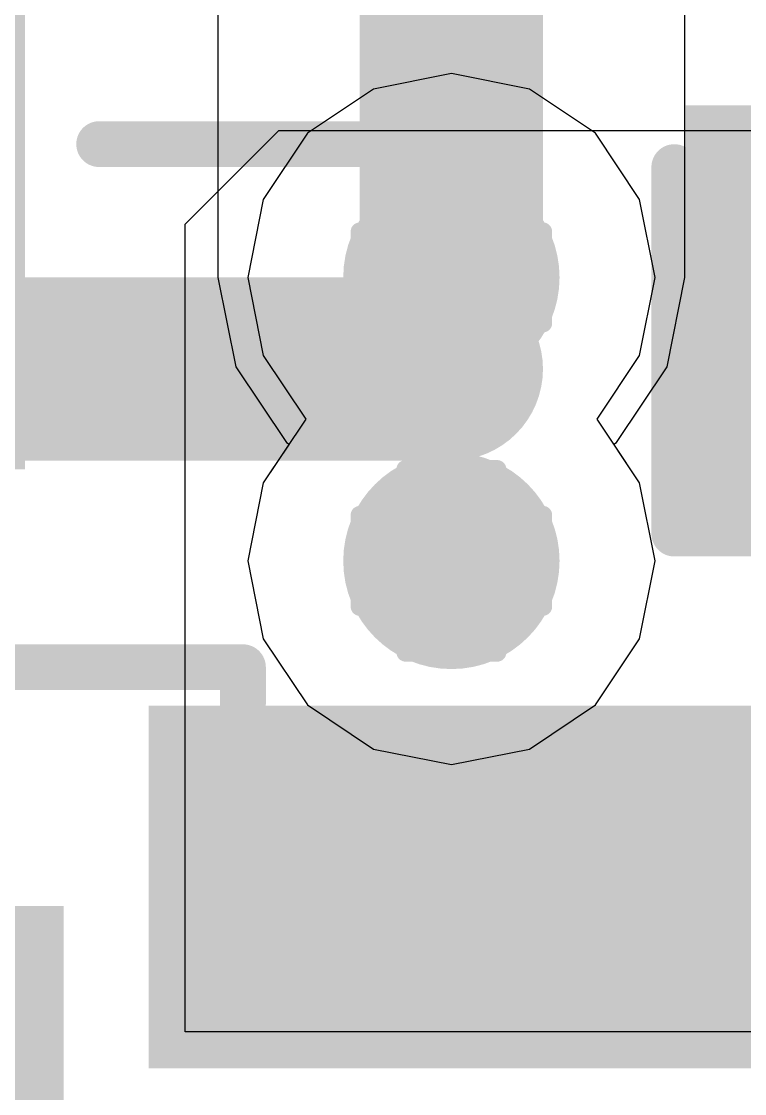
# Model space of a CAD drawing. Header units: inches. Extents: x 0 to 198, y 0 to 199.
# Drawn here: x 0.9147 to 0.9937, y 3.5119 to 3.6289 of the extents above; entities that cross this region are included whole.
import ezdxf

# ---------------------------------------------------------------- set-up
doc = ezdxf.new("R2010")
doc.units = ezdxf.units.IN
doc.header["$MEASUREMENT"] = 0
for name, color, linetype in [('Bottom Layer', 5, 'Continuous'), ('Bottom Overlay', 54, 'Continuous'), ('Bottom Paste', 16, 'Continuous'), ('Bottom Solder', 6, 'Continuous'), ('Drill Drawing', 1, 'Continuous'), ('Layer 1', 16, 'Continuous'), ('Layer 2', 76, 'Continuous'), ('Top Layer', 1, 'Continuous'), ('Top Overlay', 2, 'Continuous'), ('Via Holes', 16, 'Continuous')]:
    doc.layers.add(name, color=color, linetype=linetype)

# ---------------------------------------------------------------- blocks, each defined once
blk = doc.blocks.new('BH_18650_B1BA002_19')
at = {"layer": 'Top Overlay'}
blk.add_lwpolyline([(-0.09448, 1.095, 0.01, 0.01, 1), (-0.22048, 1.095, 0.01, 0.01, 1)], format="xyseb", close=True, dxfattribs=at)
blk = doc.blocks.new('8_SO_EP__B_44')
at = {"layer": 'Bottom Layer'}
for points in [[(-0.05144, -0.06894), (-0.05144, 0.06894), (0.05144, 0.06894), (0.05144, -0.06894)], [(-0.12795, -0.09079), (-0.12795, -0.05921), (-0.0687, -0.05921), (-0.0687, -0.09079)]]:
    blk.add_hatch(color=5, dxfattribs=at).paths.add_polyline_path(points)
at = {"layer": 'Bottom Paste'}
for points in [[(-0.05144, -0.06894), (-0.05144, 0.06894), (0.05144, 0.06894), (0.05144, -0.06894)], [(-0.12795, -0.09079), (-0.12795, -0.05921), (-0.0687, -0.05921), (-0.0687, -0.09079)]]:
    blk.add_hatch(color=16, dxfattribs=at).paths.add_polyline_path(points)
at = {"layer": 'Bottom Solder'}
for points in [[(-0.05544, -0.07294), (-0.05544, 0.07294), (0.05544, 0.07294), (0.05544, -0.07294)], [(-0.13195, -0.09479), (-0.13195, -0.05521), (-0.0647, -0.05521), (-0.0647, -0.09479)]]:
    blk.add_hatch(color=6, dxfattribs=at).paths.add_polyline_path(points)
at = {"layer": 'Bottom Overlay'}
for points in [[(-0.075, -0.095, 0.005, 0.005, 0), (-0.075, -0.099, 0.005, 0.005, 0)], [(0.08, -0.099, 0.005, 0.005, 0), (-0.075, -0.099, 0.005, 0.005, 0)]]:
    blk.add_lwpolyline(points, format="xyseb", dxfattribs=at)
for points in [[(-0.07625, -0.095, 0.0025, 0.0025, 1), (-0.07375, -0.095, 0.0025, 0.0025, 1)], [(-0.07625, -0.099, 0.0025, 0.0025, 1), (-0.07375, -0.099, 0.0025, 0.0025, 1)], [(-0.07625, -0.099, 0.0025, 0.0025, 1), (-0.07375, -0.099, 0.0025, 0.0025, 1)]]:
    blk.add_lwpolyline(points, format="xyseb", close=True, dxfattribs=at)
blk = doc.blocks.new('YSPI0520_2R2M__B_211')
at = {"layer": 'Bottom Solder'}
blk.add_hatch(color=6, dxfattribs=at).paths.add_polyline_path([(-0.1418, 0.05321), (-0.05505, 0.05321), (-0.05505, -0.05321), (-0.1418, -0.05321)])
at = {"layer": 'Bottom Overlay'}
for points in [[(-0.1063, -0.0613, 0.005, 0.005, 0), (-0.1063, -0.10236, 0.005, 0.005, 0)], [(-0.1063, -0.10236, 0.005, 0.005, 0), (0.1063, -0.10236, 0.005, 0.005, 0)]]:
    blk.add_lwpolyline(points, format="xyseb", dxfattribs=at)
for points in [[(-0.10755, -0.0613, 0.0025, 0.0025, 1), (-0.10505, -0.0613, 0.0025, 0.0025, 1)], [(-0.10755, -0.10236, 0.0025, 0.0025, 1), (-0.10505, -0.10236, 0.0025, 0.0025, 1)], [(-0.10755, -0.10236, 0.0025, 0.0025, 1), (-0.10505, -0.10236, 0.0025, 0.0025, 1)]]:
    blk.add_lwpolyline(points, format="xyseb", close=True, dxfattribs=at)
blk = doc.blocks.new('C___0805_B_335')
at = {"layer": 'Bottom Layer'}
blk.add_hatch(color=5, dxfattribs=at).paths.add_polyline_path([(-0.06, 0.03), (-0.02, 0.03), (-0.02, -0.03), (-0.06, -0.03)])
at = {"layer": 'Bottom Paste'}
blk.add_hatch(color=16, dxfattribs=at).paths.add_polyline_path([(-0.06, 0.03), (-0.02, 0.03), (-0.02, -0.03), (-0.06, -0.03)])
at = {"layer": 'Bottom Solder'}
blk.add_hatch(color=6, dxfattribs=at).paths.add_polyline_path([(-0.06276, 0.03276), (-0.01724, 0.03276), (-0.01724, -0.03276), (-0.06276, -0.03276)])
at = {"layer": 'Bottom Overlay'}
for points in [[(-0.064, 0.034, 0.005, 0.005, 0), (-0.064, -0.034, 0.005, 0.005, 0)], [(-0.064, 0.034, 0.005, 0.005, 0), (-0.024, 0.034, 0.005, 0.005, 0)]]:
    blk.add_lwpolyline(points, format="xyseb", dxfattribs=at)
for points in [[(-0.06525, 0.034, 0.0025, 0.0025, 1), (-0.06275, 0.034, 0.0025, 0.0025, 1)], [(-0.06525, 0.034, 0.0025, 0.0025, 1), (-0.06275, 0.034, 0.0025, 0.0025, 1)], [(-0.02525, 0.034, 0.0025, 0.0025, 1), (-0.02275, 0.034, 0.0025, 0.0025, 1)]]:
    blk.add_lwpolyline(points, format="xyseb", close=True, dxfattribs=at)

msp = doc.modelspace()

# ---------------------------------------------------------------- hatches: boundary and pattern name
at = {"layer": 'Bottom Layer'}
h = msp.add_hatch(color=5, dxfattribs=at)
edge = h.paths.add_edge_path()
edge.add_arc((0.96166, 3.60096), 0.01181, 0, 360)
h = msp.add_hatch(color=5, dxfattribs=at)
edge = h.paths.add_edge_path()
edge.add_arc((0.96166, 3.57002), 0.01181, 0, 360)
at = {"layer": 'Layer 1'}
h = msp.add_hatch(color=16, dxfattribs=at)
edge = h.paths.add_edge_path()
edge.add_arc((0.96166, 3.60096), 0.01181, 0, 360)
h = msp.add_hatch(color=16, dxfattribs=at)
edge = h.paths.add_edge_path()
edge.add_arc((0.96166, 3.57002), 0.01181, 0, 360)
at = {"layer": 'Layer 2'}
h = msp.add_hatch(color=76, dxfattribs=at)
edge = h.paths.add_edge_path()
edge.add_arc((0.96166, 3.60096), 0.01181, 0, 360)
h = msp.add_hatch(color=76, dxfattribs=at)
edge = h.paths.add_edge_path()
edge.add_arc((0.96166, 3.57002), 0.01181, 0, 360)
at = {"layer": 'Top Layer'}
h = msp.add_hatch(color=1, dxfattribs=at)
edge = h.paths.add_edge_path()
edge.add_arc((0.96166, 3.60096), 0.01181, 0, 360)
h = msp.add_hatch(color=1, dxfattribs=at)
edge = h.paths.add_edge_path()
edge.add_arc((0.96166, 3.57002), 0.01181, 0, 360)
at = {"layer": 'Via Holes'}
h = msp.add_hatch(color=7, dxfattribs=at)
edge = h.paths.add_edge_path()
edge.add_arc((0.96166, 3.60096), 0.00591, 0, 360)
h = msp.add_hatch(color=7, dxfattribs=at)
edge = h.paths.add_edge_path()
edge.add_arc((0.96166, 3.57002), 0.00591, 0, 360)

# ---------------------------------------------------------------- linework, layer by layer
at = {"layer": 'Bottom Layer'}
for p, q in [((0.9326, 3.60679), (0.9428, 3.617)), ((0.9428, 3.617), (1.07579, 3.617)), ((0.9326, 3.51862), (0.9326, 3.60679)), ((1.07506, 3.51862), (0.9326, 3.51862))]:
    msp.add_line(p, q, dxfattribs=at)
at = {"layer": 'Drill Drawing'}
for points in [[(0.95666, 3.60596, 0.002, 0.002, 0), (0.95666, 3.61096, 0.002, 0.002, 0)], [(0.95666, 3.61096, 0.002, 0.002, 0), (0.96666, 3.61096, 0.002, 0.002, 0)], [(0.96666, 3.60596, 0.002, 0.002, 0), (0.96666, 3.61096, 0.002, 0.002, 0)], [(0.95866, 3.60396, 0.002, 0.002, 0), (0.95866, 3.60696, 0.002, 0.002, 0)], [(0.95866, 3.60696, 0.002, 0.002, 0), (0.96466, 3.60696, 0.002, 0.002, 0)], [(0.96466, 3.60396, 0.002, 0.002, 0), (0.96466, 3.60696, 0.002, 0.002, 0)], [(0.95166, 3.59596, 0.002, 0.002, 0), (0.95166, 3.60596, 0.002, 0.002, 0)], [(0.95166, 3.60596, 0.002, 0.002, 0), (0.95666, 3.60596, 0.002, 0.002, 0)], [(0.96666, 3.60596, 0.002, 0.002, 0), (0.97166, 3.60596, 0.002, 0.002, 0)], [(0.97166, 3.59596, 0.002, 0.002, 0), (0.97166, 3.60596, 0.002, 0.002, 0)], [(0.95566, 3.59796, 0.002, 0.002, 0), (0.95566, 3.60396, 0.002, 0.002, 0)], [(0.95566, 3.60396, 0.002, 0.002, 0), (0.95866, 3.60396, 0.002, 0.002, 0)], [(0.96466, 3.60396, 0.002, 0.002, 0), (0.96766, 3.60396, 0.002, 0.002, 0)], [(0.96766, 3.59796, 0.002, 0.002, 0), (0.96766, 3.60396, 0.002, 0.002, 0)], [(0.95566, 3.59796, 0.002, 0.002, 0), (0.95866, 3.59796, 0.002, 0.002, 0)], [(0.95866, 3.59496, 0.002, 0.002, 0), (0.95866, 3.59796, 0.002, 0.002, 0)], [(0.96466, 3.59796, 0.002, 0.002, 0), (0.96766, 3.59796, 0.002, 0.002, 0)], [(0.96466, 3.59496, 0.002, 0.002, 0), (0.96466, 3.59796, 0.002, 0.002, 0)], [(0.95166, 3.59596, 0.002, 0.002, 0), (0.95666, 3.59596, 0.002, 0.002, 0)], [(0.95666, 3.59096, 0.002, 0.002, 0), (0.95666, 3.59596, 0.002, 0.002, 0)], [(0.96666, 3.59596, 0.002, 0.002, 0), (0.97166, 3.59596, 0.002, 0.002, 0)], [(0.96666, 3.59096, 0.002, 0.002, 0), (0.96666, 3.59596, 0.002, 0.002, 0)], [(0.95866, 3.59496, 0.002, 0.002, 0), (0.96466, 3.59496, 0.002, 0.002, 0)], [(0.95666, 3.59096, 0.002, 0.002, 0), (0.96666, 3.59096, 0.002, 0.002, 0)], [(0.95666, 3.57502, 0.002, 0.002, 0), (0.95666, 3.58002, 0.002, 0.002, 0)], [(0.95666, 3.58002, 0.002, 0.002, 0), (0.96666, 3.58002, 0.002, 0.002, 0)], [(0.96666, 3.57502, 0.002, 0.002, 0), (0.96666, 3.58002, 0.002, 0.002, 0)], [(0.95866, 3.57302, 0.002, 0.002, 0), (0.95866, 3.57602, 0.002, 0.002, 0)], [(0.95866, 3.57602, 0.002, 0.002, 0), (0.96466, 3.57602, 0.002, 0.002, 0)], [(0.96466, 3.57302, 0.002, 0.002, 0), (0.96466, 3.57602, 0.002, 0.002, 0)], [(0.95166, 3.56502, 0.002, 0.002, 0), (0.95166, 3.57502, 0.002, 0.002, 0)], [(0.95166, 3.57502, 0.002, 0.002, 0), (0.95666, 3.57502, 0.002, 0.002, 0)], [(0.96666, 3.57502, 0.002, 0.002, 0), (0.97166, 3.57502, 0.002, 0.002, 0)], [(0.97166, 3.56502, 0.002, 0.002, 0), (0.97166, 3.57502, 0.002, 0.002, 0)], [(0.95566, 3.56702, 0.002, 0.002, 0), (0.95566, 3.57302, 0.002, 0.002, 0)], [(0.95566, 3.57302, 0.002, 0.002, 0), (0.95866, 3.57302, 0.002, 0.002, 0)], [(0.96466, 3.57302, 0.002, 0.002, 0), (0.96766, 3.57302, 0.002, 0.002, 0)], [(0.96766, 3.56702, 0.002, 0.002, 0), (0.96766, 3.57302, 0.002, 0.002, 0)], [(0.95566, 3.56702, 0.002, 0.002, 0), (0.95866, 3.56702, 0.002, 0.002, 0)], [(0.95866, 3.56402, 0.002, 0.002, 0), (0.95866, 3.56702, 0.002, 0.002, 0)], [(0.96466, 3.56702, 0.002, 0.002, 0), (0.96766, 3.56702, 0.002, 0.002, 0)], [(0.96466, 3.56402, 0.002, 0.002, 0), (0.96466, 3.56702, 0.002, 0.002, 0)], [(0.95166, 3.56502, 0.002, 0.002, 0), (0.95666, 3.56502, 0.002, 0.002, 0)], [(0.95666, 3.56002, 0.002, 0.002, 0), (0.95666, 3.56502, 0.002, 0.002, 0)], [(0.96666, 3.56502, 0.002, 0.002, 0), (0.97166, 3.56502, 0.002, 0.002, 0)], [(0.96666, 3.56002, 0.002, 0.002, 0), (0.96666, 3.56502, 0.002, 0.002, 0)], [(0.95866, 3.56402, 0.002, 0.002, 0), (0.96466, 3.56402, 0.002, 0.002, 0)], [(0.95666, 3.56002, 0.002, 0.002, 0), (0.96666, 3.56002, 0.002, 0.002, 0)]]:
    msp.add_lwpolyline(points, format="xyseb", dxfattribs=at)
for points in [[(0.95616, 3.61096, 0.001, 0.001, 1), (0.95716, 3.61096, 0.001, 0.001, 1)], [(0.95616, 3.61096, 0.001, 0.001, 1), (0.95716, 3.61096, 0.001, 0.001, 1)], [(0.96616, 3.61096, 0.001, 0.001, 1), (0.96716, 3.61096, 0.001, 0.001, 1)], [(0.96616, 3.61096, 0.001, 0.001, 1), (0.96716, 3.61096, 0.001, 0.001, 1)], [(0.95816, 3.60696, 0.001, 0.001, 1), (0.95916, 3.60696, 0.001, 0.001, 1)], [(0.95816, 3.60696, 0.001, 0.001, 1), (0.95916, 3.60696, 0.001, 0.001, 1)], [(0.96416, 3.60696, 0.001, 0.001, 1), (0.96516, 3.60696, 0.001, 0.001, 1)], [(0.96416, 3.60696, 0.001, 0.001, 1), (0.96516, 3.60696, 0.001, 0.001, 1)], [(0.95116, 3.60596, 0.001, 0.001, 1), (0.95216, 3.60596, 0.001, 0.001, 1)], [(0.95116, 3.60596, 0.001, 0.001, 1), (0.95216, 3.60596, 0.001, 0.001, 1)], [(0.95616, 3.60596, 0.001, 0.001, 1), (0.95716, 3.60596, 0.001, 0.001, 1)], [(0.95616, 3.60596, 0.001, 0.001, 1), (0.95716, 3.60596, 0.001, 0.001, 1)], [(0.96616, 3.60596, 0.001, 0.001, 1), (0.96716, 3.60596, 0.001, 0.001, 1)], [(0.96616, 3.60596, 0.001, 0.001, 1), (0.96716, 3.60596, 0.001, 0.001, 1)], [(0.97116, 3.60596, 0.001, 0.001, 1), (0.97216, 3.60596, 0.001, 0.001, 1)], [(0.97116, 3.60596, 0.001, 0.001, 1), (0.97216, 3.60596, 0.001, 0.001, 1)], [(0.95516, 3.60396, 0.001, 0.001, 1), (0.95616, 3.60396, 0.001, 0.001, 1)], [(0.95516, 3.60396, 0.001, 0.001, 1), (0.95616, 3.60396, 0.001, 0.001, 1)], [(0.95816, 3.60396, 0.001, 0.001, 1), (0.95916, 3.60396, 0.001, 0.001, 1)], [(0.95816, 3.60396, 0.001, 0.001, 1), (0.95916, 3.60396, 0.001, 0.001, 1)], [(0.96416, 3.60396, 0.001, 0.001, 1), (0.96516, 3.60396, 0.001, 0.001, 1)], [(0.96416, 3.60396, 0.001, 0.001, 1), (0.96516, 3.60396, 0.001, 0.001, 1)], [(0.96716, 3.60396, 0.001, 0.001, 1), (0.96816, 3.60396, 0.001, 0.001, 1)], [(0.96716, 3.60396, 0.001, 0.001, 1), (0.96816, 3.60396, 0.001, 0.001, 1)], [(0.95516, 3.59796, 0.001, 0.001, 1), (0.95616, 3.59796, 0.001, 0.001, 1)], [(0.95516, 3.59796, 0.001, 0.001, 1), (0.95616, 3.59796, 0.001, 0.001, 1)], [(0.95816, 3.59796, 0.001, 0.001, 1), (0.95916, 3.59796, 0.001, 0.001, 1)], [(0.95816, 3.59796, 0.001, 0.001, 1), (0.95916, 3.59796, 0.001, 0.001, 1)], [(0.96416, 3.59796, 0.001, 0.001, 1), (0.96516, 3.59796, 0.001, 0.001, 1)], [(0.96416, 3.59796, 0.001, 0.001, 1), (0.96516, 3.59796, 0.001, 0.001, 1)], [(0.96716, 3.59796, 0.001, 0.001, 1), (0.96816, 3.59796, 0.001, 0.001, 1)], [(0.96716, 3.59796, 0.001, 0.001, 1), (0.96816, 3.59796, 0.001, 0.001, 1)], [(0.95116, 3.59596, 0.001, 0.001, 1), (0.95216, 3.59596, 0.001, 0.001, 1)], [(0.95116, 3.59596, 0.001, 0.001, 1), (0.95216, 3.59596, 0.001, 0.001, 1)], [(0.95616, 3.59596, 0.001, 0.001, 1), (0.95716, 3.59596, 0.001, 0.001, 1)], [(0.95616, 3.59596, 0.001, 0.001, 1), (0.95716, 3.59596, 0.001, 0.001, 1)], [(0.96616, 3.59596, 0.001, 0.001, 1), (0.96716, 3.59596, 0.001, 0.001, 1)], [(0.96616, 3.59596, 0.001, 0.001, 1), (0.96716, 3.59596, 0.001, 0.001, 1)], [(0.97116, 3.59596, 0.001, 0.001, 1), (0.97216, 3.59596, 0.001, 0.001, 1)], [(0.97116, 3.59596, 0.001, 0.001, 1), (0.97216, 3.59596, 0.001, 0.001, 1)], [(0.95816, 3.59496, 0.001, 0.001, 1), (0.95916, 3.59496, 0.001, 0.001, 1)], [(0.95816, 3.59496, 0.001, 0.001, 1), (0.95916, 3.59496, 0.001, 0.001, 1)], [(0.96416, 3.59496, 0.001, 0.001, 1), (0.96516, 3.59496, 0.001, 0.001, 1)], [(0.96416, 3.59496, 0.001, 0.001, 1), (0.96516, 3.59496, 0.001, 0.001, 1)], [(0.95616, 3.59096, 0.001, 0.001, 1), (0.95716, 3.59096, 0.001, 0.001, 1)], [(0.95616, 3.59096, 0.001, 0.001, 1), (0.95716, 3.59096, 0.001, 0.001, 1)], [(0.96616, 3.59096, 0.001, 0.001, 1), (0.96716, 3.59096, 0.001, 0.001, 1)], [(0.96616, 3.59096, 0.001, 0.001, 1), (0.96716, 3.59096, 0.001, 0.001, 1)], [(0.95616, 3.58002, 0.001, 0.001, 1), (0.95716, 3.58002, 0.001, 0.001, 1)], [(0.95616, 3.58002, 0.001, 0.001, 1), (0.95716, 3.58002, 0.001, 0.001, 1)], [(0.96616, 3.58002, 0.001, 0.001, 1), (0.96716, 3.58002, 0.001, 0.001, 1)], [(0.96616, 3.58002, 0.001, 0.001, 1), (0.96716, 3.58002, 0.001, 0.001, 1)], [(0.95816, 3.57602, 0.001, 0.001, 1), (0.95916, 3.57602, 0.001, 0.001, 1)], [(0.95816, 3.57602, 0.001, 0.001, 1), (0.95916, 3.57602, 0.001, 0.001, 1)], [(0.96416, 3.57602, 0.001, 0.001, 1), (0.96516, 3.57602, 0.001, 0.001, 1)], [(0.96416, 3.57602, 0.001, 0.001, 1), (0.96516, 3.57602, 0.001, 0.001, 1)], [(0.95116, 3.57502, 0.001, 0.001, 1), (0.95216, 3.57502, 0.001, 0.001, 1)], [(0.95116, 3.57502, 0.001, 0.001, 1), (0.95216, 3.57502, 0.001, 0.001, 1)], [(0.95616, 3.57502, 0.001, 0.001, 1), (0.95716, 3.57502, 0.001, 0.001, 1)], [(0.95616, 3.57502, 0.001, 0.001, 1), (0.95716, 3.57502, 0.001, 0.001, 1)], [(0.96616, 3.57502, 0.001, 0.001, 1), (0.96716, 3.57502, 0.001, 0.001, 1)], [(0.96616, 3.57502, 0.001, 0.001, 1), (0.96716, 3.57502, 0.001, 0.001, 1)], [(0.97116, 3.57502, 0.001, 0.001, 1), (0.97216, 3.57502, 0.001, 0.001, 1)], [(0.97116, 3.57502, 0.001, 0.001, 1), (0.97216, 3.57502, 0.001, 0.001, 1)], [(0.95516, 3.57302, 0.001, 0.001, 1), (0.95616, 3.57302, 0.001, 0.001, 1)], [(0.95516, 3.57302, 0.001, 0.001, 1), (0.95616, 3.57302, 0.001, 0.001, 1)], [(0.95816, 3.57302, 0.001, 0.001, 1), (0.95916, 3.57302, 0.001, 0.001, 1)], [(0.95816, 3.57302, 0.001, 0.001, 1), (0.95916, 3.57302, 0.001, 0.001, 1)], [(0.96416, 3.57302, 0.001, 0.001, 1), (0.96516, 3.57302, 0.001, 0.001, 1)], [(0.96416, 3.57302, 0.001, 0.001, 1), (0.96516, 3.57302, 0.001, 0.001, 1)], [(0.96716, 3.57302, 0.001, 0.001, 1), (0.96816, 3.57302, 0.001, 0.001, 1)], [(0.96716, 3.57302, 0.001, 0.001, 1), (0.96816, 3.57302, 0.001, 0.001, 1)], [(0.95516, 3.56702, 0.001, 0.001, 1), (0.95616, 3.56702, 0.001, 0.001, 1)], [(0.95516, 3.56702, 0.001, 0.001, 1), (0.95616, 3.56702, 0.001, 0.001, 1)], [(0.95816, 3.56702, 0.001, 0.001, 1), (0.95916, 3.56702, 0.001, 0.001, 1)], [(0.95816, 3.56702, 0.001, 0.001, 1), (0.95916, 3.56702, 0.001, 0.001, 1)], [(0.96416, 3.56702, 0.001, 0.001, 1), (0.96516, 3.56702, 0.001, 0.001, 1)], [(0.96416, 3.56702, 0.001, 0.001, 1), (0.96516, 3.56702, 0.001, 0.001, 1)], [(0.96716, 3.56702, 0.001, 0.001, 1), (0.96816, 3.56702, 0.001, 0.001, 1)], [(0.96716, 3.56702, 0.001, 0.001, 1), (0.96816, 3.56702, 0.001, 0.001, 1)], [(0.95116, 3.56502, 0.001, 0.001, 1), (0.95216, 3.56502, 0.001, 0.001, 1)], [(0.95116, 3.56502, 0.001, 0.001, 1), (0.95216, 3.56502, 0.001, 0.001, 1)], [(0.95616, 3.56502, 0.001, 0.001, 1), (0.95716, 3.56502, 0.001, 0.001, 1)], [(0.95616, 3.56502, 0.001, 0.001, 1), (0.95716, 3.56502, 0.001, 0.001, 1)], [(0.96616, 3.56502, 0.001, 0.001, 1), (0.96716, 3.56502, 0.001, 0.001, 1)], [(0.96616, 3.56502, 0.001, 0.001, 1), (0.96716, 3.56502, 0.001, 0.001, 1)], [(0.97116, 3.56502, 0.001, 0.001, 1), (0.97216, 3.56502, 0.001, 0.001, 1)], [(0.97116, 3.56502, 0.001, 0.001, 1), (0.97216, 3.56502, 0.001, 0.001, 1)], [(0.95816, 3.56402, 0.001, 0.001, 1), (0.95916, 3.56402, 0.001, 0.001, 1)], [(0.95816, 3.56402, 0.001, 0.001, 1), (0.95916, 3.56402, 0.001, 0.001, 1)], [(0.96416, 3.56402, 0.001, 0.001, 1), (0.96516, 3.56402, 0.001, 0.001, 1)], [(0.96416, 3.56402, 0.001, 0.001, 1), (0.96516, 3.56402, 0.001, 0.001, 1)], [(0.95616, 3.56002, 0.001, 0.001, 1), (0.95716, 3.56002, 0.001, 0.001, 1)], [(0.95616, 3.56002, 0.001, 0.001, 1), (0.95716, 3.56002, 0.001, 0.001, 1)], [(0.96616, 3.56002, 0.001, 0.001, 1), (0.96716, 3.56002, 0.001, 0.001, 1)], [(0.96616, 3.56002, 0.001, 0.001, 1), (0.96716, 3.56002, 0.001, 0.001, 1)]]:
    msp.add_lwpolyline(points, format="xyseb", close=True, dxfattribs=at)
at = {"layer": 'Layer 1'}
for p, q in [((0.96166, 3.6232), (0.95315, 3.62151)), ((0.97017, 3.62151), (0.96166, 3.6232)), ((0.95315, 3.62151), (0.94594, 3.61669)), ((0.97739, 3.61669), (0.97017, 3.62151)), ((0.94594, 3.61669), (0.94112, 3.60947)), ((0.98221, 3.60947), (0.97739, 3.61669)), ((0.94112, 3.60947), (0.93942, 3.60096)), ((0.9839, 3.60096), (0.98221, 3.60947)), ((0.93942, 3.60096), (0.94112, 3.59245)), ((0.98221, 3.59245), (0.9839, 3.60096)), ((0.94112, 3.59245), (0.94577, 3.58549)), ((0.97756, 3.58549), (0.98221, 3.59245)), ((0.94577, 3.58549), (0.94112, 3.57853)), ((0.98221, 3.57853), (0.97756, 3.58549)), ((0.94112, 3.57853), (0.93942, 3.57002)), ((0.9839, 3.57002), (0.98221, 3.57853)), ((0.93942, 3.57002), (0.94112, 3.56151)), ((0.98221, 3.56151), (0.9839, 3.57002)), ((0.94112, 3.56151), (0.94594, 3.5543)), ((0.97739, 3.5543), (0.98221, 3.56151)), ((0.94594, 3.5543), (0.95315, 3.54948)), ((0.97017, 3.54948), (0.97739, 3.5543)), ((0.95315, 3.54948), (0.96166, 3.54778)), ((0.96166, 3.54778), (0.97017, 3.54948))]:
    msp.add_line(p, q, dxfattribs=at)
at = {"layer": 'Layer 2'}
msp.add_lwpolyline([(0.7952, 3.59096, 0.02, 0.02, 0), (0.96166, 3.59096, 0.02, 0.02, 0)], format="xyseb", dxfattribs=at)
msp.add_lwpolyline([(0.95666, 3.59096, 0.01, 0.01, 1), (0.96666, 3.59096, 0.01, 0.01, 1)], format="xyseb", close=True, dxfattribs=at)
at = {"layer": 'Top Layer'}
for p, q in [((0.98715, 3.60096), (0.98715, 3.67865)), ((0.93617, 3.66809), (0.93617, 3.60096)), ((0.93617, 3.60096), (0.93811, 3.59121)), ((0.98521, 3.59121), (0.98715, 3.60096)), ((0.93811, 3.59121), (0.94364, 3.58294)), ((0.97969, 3.58294), (0.98521, 3.59121)), ((0.94393, 3.58275), (0.94112, 3.57853)), ((0.94364, 3.58294), (0.94393, 3.58275)), ((0.97939, 3.58275), (0.97969, 3.58294)), ((0.98221, 3.57853), (0.97939, 3.58275)), ((0.94112, 3.57853), (0.93942, 3.57002)), ((0.9839, 3.57002), (0.98221, 3.57853)), ((0.93942, 3.57002), (0.94112, 3.56151)), ((0.98221, 3.56151), (0.9839, 3.57002)), ((0.94112, 3.56151), (0.94594, 3.5543)), ((0.97739, 3.5543), (0.98221, 3.56151)), ((0.94594, 3.5543), (0.95315, 3.54948)), ((0.97017, 3.54948), (0.97739, 3.5543)), ((0.95315, 3.54948), (0.96166, 3.54778)), ((0.96166, 3.54778), (0.97017, 3.54948))]:
    msp.add_line(p, q, dxfattribs=at)
msp.add_lwpolyline([(0.96166, 3.60096, 0.02, 0.02, 0), (0.96166, 3.67865, 0.02, 0.02, 0)], format="xyseb", dxfattribs=at)
msp.add_lwpolyline([(0.95666, 3.60096, 0.01, 0.01, 1), (0.96666, 3.60096, 0.01, 0.01, 1)], format="xyseb", close=True, dxfattribs=at)

# ---------------------------------------------------------------- block references
msp.add_blockref('BH_18650_B1BA002_19', (1.02138, 2.36441))
for name, p, rotation in [('YSPI0520_2R2M__B_211', (0.8619, 3.72181), 90), ('C___0805_B_335', (1.02, 3.637), 90), ('8_SO_EP__B_44', (0.8639, 3.45941), 180)]:
    msp.add_blockref(name, p, dxfattribs=dict(rotation=rotation))

doc.saveas('drawing.dxf')
